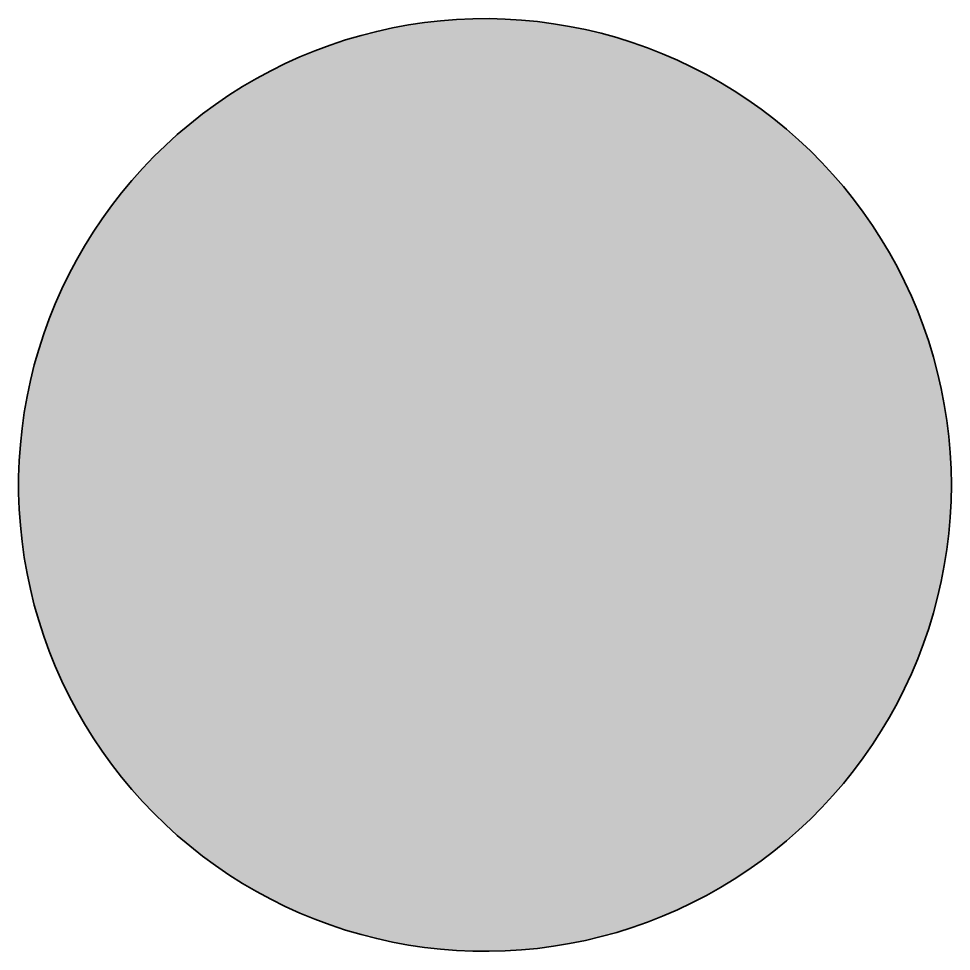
# Model space of a CAD drawing. Header units: millimetres. Extents: x 0 to 1410, y -723 to 390.
# Drawn here: x 72 to 521.9, y -723.2 to -273.2 of the extents above; entities that cross this region are included whole.
import ezdxf

# ---------------------------------------------------------------- set-up
doc = ezdxf.new("R2010")
doc.units = ezdxf.units.MM
doc.layers.add('Blocks', color=7, linetype='Continuous')
doc.layers.add('Blocks$Fill', color=7, linetype='Continuous', true_color=0xffffff)
doc.layers.add('Blocks$Inner', color=7, linetype='Continuous', lineweight=25, true_color=0x007f00)
doc.layers.add('Blocks$Outline', color=7, linetype='Continuous', lineweight=35, true_color=0xff3f3f)

# ---------------------------------------------------------------- blocks, each defined once
blk = doc.blocks.new('Bella Coffee Table Ø45 Top')
at = {"layer": 'Blocks$Fill'}
blk.add_hatch(color=256, dxfattribs=at).paths.add_polyline_path([(385.66, 247.83), (377.98, 246.41), (370.35, 244.73), (362.79, 242.78), (355.3, 240.58), (347.89, 238.11), (340.57, 235.39), (333.34, 232.42), (326.23, 229.2), (319.23, 225.73), (312.36, 222.02), (305.62, 218.08), (299.02, 213.9), (292.56, 209.5), (286.27, 204.88), (280.14, 200.04), (274.18, 194.99), (268.4, 189.74), (262.81, 184.29), (257.41, 178.64), (252.2, 172.82), (247.21, 166.82), (242.42, 160.64), (237.85, 154.31), (233.51, 147.82), (229.39, 141.18), (225.5, 134.41), (221.85, 127.5), (218.45, 120.48), (215.29, 113.33), (212.38, 106.09), (209.72, 98.74), (207.32, 91.31), (205.18, 83.8), (203.3, 76.22), (201.68, 68.58), (200.33, 60.88), (199.25, 53.15), (198.44, 45.38), (197.9, 37.59), (197.63, 29.78), (197.63, 21.97), (197.9, 14.17), (198.44, 6.38), (199.25, -1.39), (200.33, -9.13), (201.68, -16.82), (203.3, -24.46), (205.18, -32.04), (207.32, -39.55), (209.72, -46.98), (212.38, -54.33), (215.29, -61.58), (218.45, -68.72), (221.85, -75.75), (225.5, -82.65), (229.39, -89.43), (233.51, -96.06), (237.85, -102.55), (242.42, -108.89), (247.21, -115.06), (252.2, -121.06), (257.41, -126.89), (262.81, -132.53), (268.4, -137.98), (274.18, -143.23), (280.14, -148.28), (286.27, -153.12), (292.56, -157.74), (299.02, -162.15), (305.62, -166.32), (312.36, -170.27), (319.23, -173.97), (326.23, -177.44), (333.34, -180.66), (340.57, -183.64), (347.89, -186.36), (355.3, -188.82), (362.79, -191.03), (370.35, -192.97), (377.98, -194.65), (385.66, -196.07), (393.39, -197.22), (401.15, -198.1), (408.93, -198.71), (416.74, -199.05), (424.55, -199.11), (432.36, -198.91), (440.15, -198.44), (447.93, -197.69), (455.67, -196.68), (463.37, -195.4), (471.03, -193.85), (478.63, -192.03), (486.16, -189.96), (493.61, -187.62), (500.97, -185.03), (508.25, -182.18), (515.42, -179.08), (522.47, -175.74), (529.41, -172.15), (536.22, -168.32), (542.89, -164.26), (549.42, -159.97), (555.79, -155.46), (562.01, -150.73), (568.05, -145.78), (573.92, -140.63), (579.61, -135.28), (585.11, -129.73), (590.41, -124), (595.51, -118.08), (600.4, -111.99), (605.08, -105.74), (609.54, -99.33), (613.77, -92.76), (617.78, -86.06), (621.54, -79.22), (625.07, -72.25), (628.35, -65.16), (631.39, -57.97), (634.17, -50.67), (636.7, -43.28), (638.97, -35.81), (640.98, -28.26), (642.73, -20.65), (644.21, -12.98), (645.43, -5.26), (646.38, 2.49), (647.05, 10.27), (647.46, 18.07), (647.59, 25.88), (647.46, 33.69), (647.05, 41.49), (646.38, 49.27), (645.43, 57.02), (644.21, 64.74), (642.73, 72.4), (640.98, 80.02), (638.97, 87.56), (636.7, 95.04), (634.17, 102.42), (631.39, 109.72), (628.35, 116.92), (625.07, 124), (621.54, 130.97), (617.78, 137.81), (613.77, 144.52), (609.54, 151.08), (605.08, 157.5), (600.4, 163.75), (595.51, 169.84), (590.41, 175.75), (585.11, 181.49), (579.61, 187.03), (573.92, 192.39), (568.05, 197.54), (562.01, 202.48), (555.79, 207.22), (549.42, 211.73), (542.89, 216.02), (536.22, 220.08), (529.41, 223.91), (522.47, 227.49), (515.42, 230.84), (508.25, 233.94), (500.97, 236.78), (493.61, 239.38), (486.16, 241.71), (478.63, 243.79), (471.03, 245.6), (463.37, 247.15), (455.67, 248.43), (447.93, 249.45), (440.15, 250.19), (432.36, 250.67), (424.55, 250.87), (416.74, 250.8), (408.93, 250.46), (401.15, 249.85), (393.39, 248.97)], flags=0)
at = {"layer": 'Blocks$Inner'}
blk.add_lwpolyline([(385.66, 247.83), (377.98, 246.41), (370.35, 244.73), (362.79, 242.78), (355.3, 240.58), (347.89, 238.11), (340.57, 235.39), (333.34, 232.42), (326.23, 229.2), (319.23, 225.73), (312.36, 222.02), (305.62, 218.08), (299.02, 213.9), (292.56, 209.5), (286.27, 204.88), (280.14, 200.04), (274.18, 194.99), (268.4, 189.74), (262.81, 184.29), (257.41, 178.64), (252.2, 172.82), (247.21, 166.82), (242.42, 160.64), (237.85, 154.31), (233.51, 147.82), (229.39, 141.18), (225.5, 134.41), (221.85, 127.5), (218.45, 120.48), (215.29, 113.33), (212.38, 106.09), (209.72, 98.74), (207.32, 91.31), (205.18, 83.8), (203.3, 76.22), (201.68, 68.58), (200.33, 60.88), (199.25, 53.15), (198.44, 45.38), (197.9, 37.59), (197.63, 29.78), (197.63, 21.97), (197.9, 14.17), (198.44, 6.38), (199.25, -1.39), (200.33, -9.13), (201.68, -16.82), (203.3, -24.46), (205.18, -32.04), (207.32, -39.55), (209.72, -46.98), (212.38, -54.33), (215.29, -61.58), (218.45, -68.72), (221.85, -75.75), (225.5, -82.65), (229.39, -89.43), (233.51, -96.06), (237.85, -102.55), (242.42, -108.89), (247.21, -115.06), (252.2, -121.06), (257.41, -126.89), (262.81, -132.53), (268.4, -137.98), (274.18, -143.23), (280.14, -148.28), (286.27, -153.12), (292.56, -157.74), (299.02, -162.15), (305.62, -166.32), (312.36, -170.27), (319.23, -173.97), (326.23, -177.44), (333.34, -180.66), (340.57, -183.64), (347.89, -186.36), (355.3, -188.82), (362.79, -191.03), (370.35, -192.97), (377.98, -194.65), (385.66, -196.07), (393.39, -197.22), (401.15, -198.1), (408.93, -198.71), (416.74, -199.05), (424.55, -199.11), (432.36, -198.91), (440.15, -198.44), (447.93, -197.69), (455.67, -196.68), (463.37, -195.4), (471.03, -193.85), (478.63, -192.03), (486.16, -189.96), (493.61, -187.62), (500.97, -185.03), (508.25, -182.18), (515.42, -179.08), (522.47, -175.74), (529.41, -172.15), (536.22, -168.32), (542.89, -164.26), (549.42, -159.97), (555.79, -155.46), (562.01, -150.73), (568.05, -145.78), (573.92, -140.63), (579.61, -135.28), (585.11, -129.73), (590.41, -124), (595.51, -118.08), (600.4, -111.99), (605.08, -105.74), (609.54, -99.33), (613.77, -92.76), (617.78, -86.06), (621.54, -79.22), (625.07, -72.25), (628.35, -65.16), (631.39, -57.97), (634.17, -50.67), (636.7, -43.28), (638.97, -35.81), (640.98, -28.26), (642.73, -20.65), (644.21, -12.98), (645.43, -5.26), (646.38, 2.49), (647.05, 10.27), (647.46, 18.07), (647.59, 25.88), (647.46, 33.69), (647.05, 41.49), (646.38, 49.27), (645.43, 57.02), (644.21, 64.74), (642.73, 72.4), (640.98, 80.02), (638.97, 87.56), (636.7, 95.04), (634.17, 102.42), (631.39, 109.72), (628.35, 116.92), (625.07, 124), (621.54, 130.97), (617.78, 137.81), (613.77, 144.52), (609.54, 151.08), (605.08, 157.5), (600.4, 163.75), (595.51, 169.84), (590.41, 175.75), (585.11, 181.49), (579.61, 187.03), (573.92, 192.39), (568.05, 197.54), (562.01, 202.48), (555.79, 207.22), (549.42, 211.73), (542.89, 216.02), (536.22, 220.08), (529.41, 223.91), (522.47, 227.49), (515.42, 230.84), (508.25, 233.94), (500.97, 236.78), (493.61, 239.38), (486.16, 241.71), (478.63, 243.79), (471.03, 245.6), (463.37, 247.15), (455.67, 248.43), (447.93, 249.45), (440.15, 250.19), (432.36, 250.67), (424.55, 250.87), (416.74, 250.8), (408.93, 250.46), (401.15, 249.85), (393.39, 248.97)], close=True, dxfattribs=at)
at = {"layer": 'Blocks$Outline'}
blk.add_lwpolyline([(385.66, 247.83), (377.98, 246.41), (370.35, 244.73), (362.79, 242.78), (355.3, 240.58), (347.89, 238.11), (340.57, 235.39), (333.34, 232.42), (326.23, 229.2), (319.23, 225.73), (312.36, 222.02), (305.62, 218.08), (299.02, 213.9), (292.56, 209.5), (286.27, 204.88), (280.14, 200.04), (274.18, 194.99), (268.4, 189.74), (262.81, 184.29), (257.41, 178.64), (252.2, 172.82), (247.21, 166.82), (242.42, 160.64), (237.85, 154.31), (233.51, 147.82), (229.39, 141.18), (225.5, 134.41), (221.85, 127.5), (218.45, 120.48), (215.29, 113.33), (212.38, 106.09), (209.72, 98.74), (207.32, 91.31), (205.18, 83.8), (203.3, 76.22), (201.68, 68.58), (200.33, 60.88), (199.25, 53.15), (198.44, 45.38), (197.9, 37.59), (197.63, 29.78), (197.63, 21.97), (197.9, 14.17), (198.44, 6.38), (199.25, -1.39), (200.33, -9.13), (201.68, -16.82), (203.3, -24.46), (205.18, -32.04), (207.32, -39.55), (209.72, -46.98), (212.38, -54.33), (215.29, -61.58), (218.45, -68.72), (221.85, -75.75), (225.5, -82.65), (229.39, -89.43), (233.51, -96.06), (237.85, -102.55), (242.42, -108.89), (247.21, -115.06), (252.2, -121.06), (257.41, -126.89), (262.81, -132.53), (268.4, -137.98), (274.18, -143.23), (280.14, -148.28), (286.27, -153.12), (292.56, -157.74), (299.02, -162.15), (305.62, -166.32), (312.36, -170.27), (319.23, -173.97), (326.23, -177.44), (333.34, -180.66), (340.57, -183.64), (347.89, -186.36), (355.3, -188.82), (362.79, -191.03), (370.35, -192.97), (377.98, -194.65), (385.66, -196.07), (393.39, -197.22), (401.15, -198.1), (408.93, -198.71), (416.74, -199.05), (424.55, -199.11), (432.36, -198.91), (440.15, -198.44), (447.93, -197.69), (455.67, -196.68), (463.37, -195.4), (471.03, -193.85), (478.63, -192.03), (486.16, -189.96), (493.61, -187.62), (500.97, -185.03), (508.25, -182.18), (515.42, -179.08), (522.47, -175.74), (529.41, -172.15), (536.22, -168.32), (542.89, -164.26), (549.42, -159.97), (555.79, -155.46), (562.01, -150.73), (568.05, -145.78), (573.92, -140.63), (579.61, -135.28), (585.11, -129.73), (590.41, -124), (595.51, -118.08), (600.4, -111.99), (605.08, -105.74), (609.54, -99.33), (613.77, -92.76), (617.78, -86.06), (621.54, -79.22), (625.07, -72.25), (628.35, -65.16), (631.39, -57.97), (634.17, -50.67), (636.7, -43.28), (638.97, -35.81), (640.98, -28.26), (642.73, -20.65), (644.21, -12.98), (645.43, -5.26), (646.38, 2.49), (647.05, 10.27), (647.46, 18.07), (647.59, 25.88), (647.46, 33.69), (647.05, 41.49), (646.38, 49.27), (645.43, 57.02), (644.21, 64.74), (642.73, 72.4), (640.98, 80.02), (638.97, 87.56), (636.7, 95.04), (634.17, 102.42), (631.39, 109.72), (628.35, 116.92), (625.07, 124), (621.54, 130.97), (617.78, 137.81), (613.77, 144.52), (609.54, 151.08), (605.08, 157.5), (600.4, 163.75), (595.51, 169.84), (590.41, 175.75), (585.11, 181.49), (579.61, 187.03), (573.92, 192.39), (568.05, 197.54), (562.01, 202.48), (555.79, 207.22), (549.42, 211.73), (542.89, 216.02), (536.22, 220.08), (529.41, 223.91), (522.47, 227.49), (515.42, 230.84), (508.25, 233.94), (500.97, 236.78), (493.61, 239.38), (486.16, 241.71), (478.63, 243.79), (471.03, 245.6), (463.37, 247.15), (455.67, 248.43), (447.93, 249.45), (440.15, 250.19), (432.36, 250.67), (424.55, 250.87), (416.74, 250.8), (408.93, 250.46), (401.15, 249.85), (393.39, 248.97)], close=True, dxfattribs=at)

msp = doc.modelspace()

# ---------------------------------------------------------------- block references
at = {"layer": 'Blocks'}
msp.add_blockref('Bella Coffee Table Ø45 Top', (-125.66, -524.04), dxfattribs=at)

doc.saveas('drawing.dxf')
